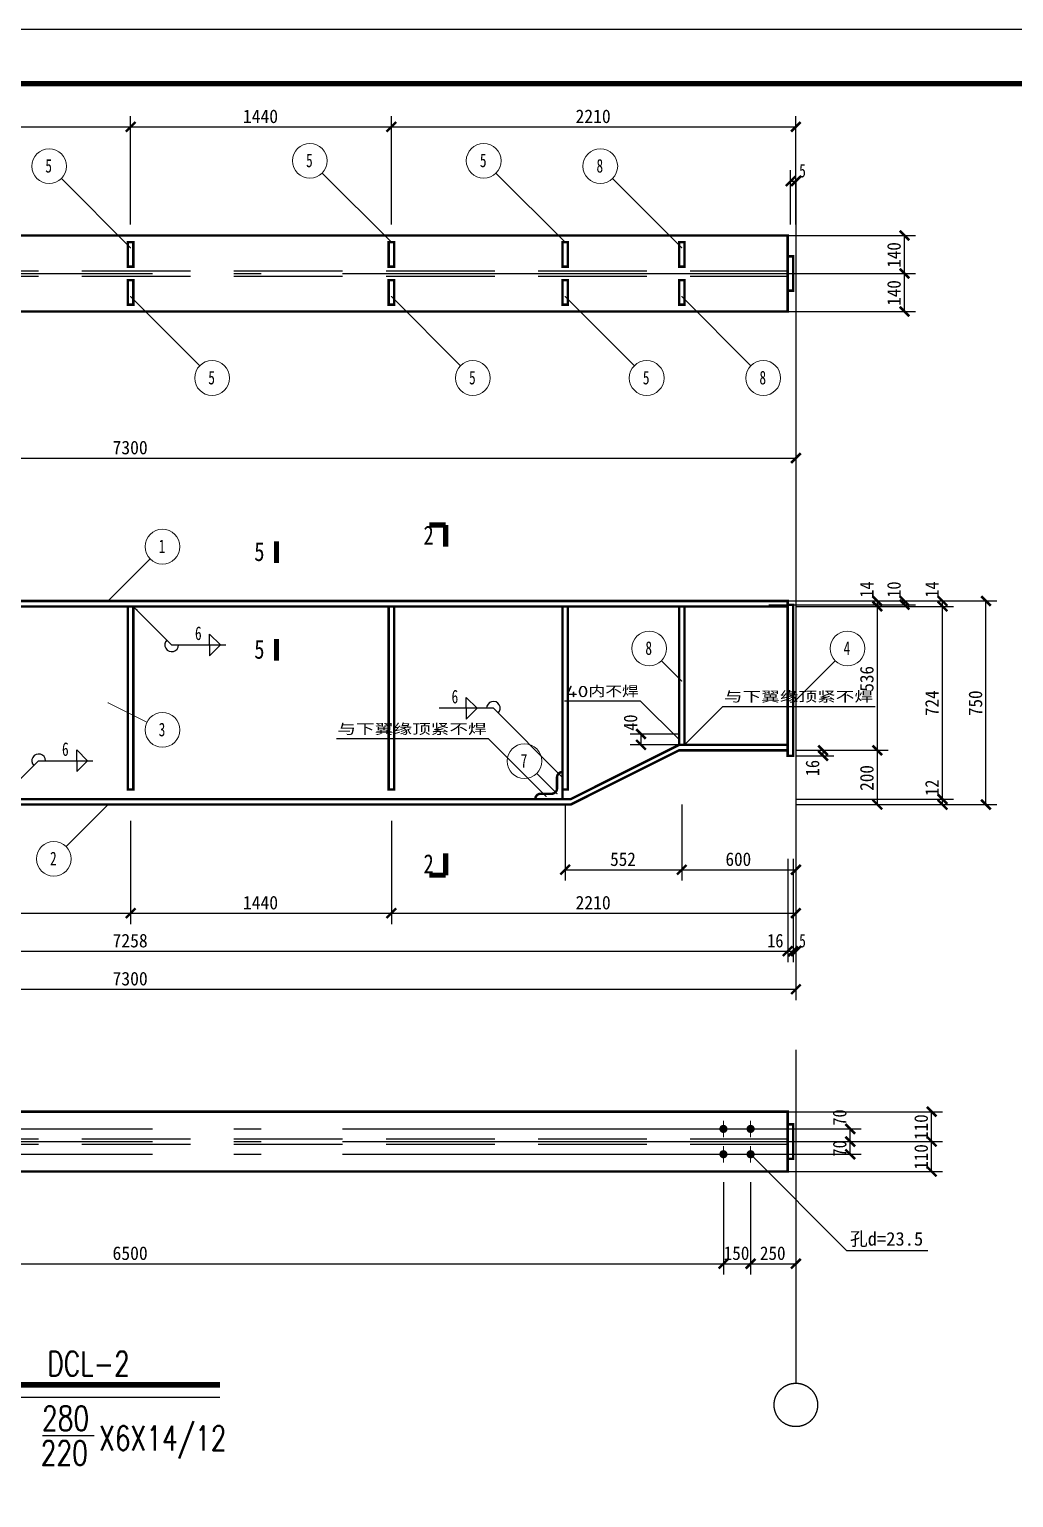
# Model space of a CAD drawing. Extents: x 69728788 to 150163257, y 20675998 to 43663798.
# Drawn here: x 75100099 to 75118218, y 20828958 to 20855997 of the extents above; entities that cross this region are included whole.
import ezdxf
from ezdxf.enums import TextEntityAlignment as Align

# ---------------------------------------------------------------- set-up
doc = ezdxf.new("R2010")
doc.units = 0
doc.header["$LTSCALE"] = 1000
doc.header["$MEASUREMENT"] = 0
doc.linetypes.add('2', pattern=[16, 12.5, -1.5, 0.5, -1.5])
doc.linetypes.add('5', pattern=[5.6, 2, -0.8, 2, -0.8])
doc.layers.get('0').update_dxf_attribs({"linetype": 'CONTINUOUS'})
for name, color, linetype in [('10', 7, 'CONTINUOUS'), ('320', 2, 'CONTINUOUS'), ('AXIS', 3, 'CONTINUOUS'), ('PUB_TITLE', 4, 'CONTINUOUS'), ('TC', 151, 'CONTINUOUS'), ('字符串标注', 253, 'CONTINUOUS'), ('尺寸标注', 253, 'CONTINUOUS'), ('焊缝标注', 253, 'CONTINUOUS'), ('螺栓孔标注', 253, 'CONTINUOUS'), ('详图符号', 253, '2')]:
    doc.layers.add(name, color=color, linetype=linetype)
doc.layers.add('图框外框__细线', color=9, linetype='CONTINUOUS', lineweight=18)
doc.layers.add('编号标注', color=9, linetype='CONTINUOUS', lineweight=18)
doc.styles.add('DIM_FONT', font='SIMPLEX.shx', dxfattribs={"width": 0.8})
doc.styles.add('PkpmHz', font='Pkpmeng', dxfattribs={"width": 0.7, "bigfont": 'hztxt'})

msp = doc.modelspace()

# ---------------------------------------------------------------- linework, layer by layer
at = {"color": 7, "linetype": 'Continuous', "lineweight": -3, "ltscale": 0.5}
msp.add_line((75100338.3, 20830099.5), (75101293.5, 20830099.5), dxfattribs=at)
at = {"layer": '10', "const_width": 95}
for points in [[(75107762.3, 20846870.8), (75107462.3, 20846870.8)], [(75107762.3, 20846870.8), (75107762.3, 20846470.8)], [(75104646.7, 20846570.8), (75104646.7, 20846170.8)], [(75104646.7, 20844370.8), (75104646.7, 20844770.8)], [(75107762.3, 20840420.8), (75107762.3, 20840820.8)], [(75107762.3, 20840420.8), (75107462.3, 20840420.8)]]:
    msp.add_lwpolyline(points, dxfattribs=at)
at = {"layer": '320', "color": 253, "linetype": '5'}
for p, q in [((75089865.7, 20851551.6), (75114059, 20851551.6)), ((75089865.7, 20851451.6), (75114059, 20851451.6)), ((75089865.7, 20835565.2), (75114059, 20835565.2)), ((75089865.7, 20835465.2), (75114059, 20835465.2))]:
    msp.add_line(p, q, dxfattribs=at)
at = {"layer": '320', "const_width": 45}
for points in [[(75089865.7, 20852201.6), (75114059, 20852201.6), (75114059, 20850801.6), (75089865.7, 20850801.6), (75089865.7, 20852201.6)], [(75101912.3, 20852076.6), (75102012.3, 20852076.6), (75102012.3, 20851626.6), (75101912.3, 20851626.6), (75101912.3, 20852076.6)], [(75106712.3, 20852076.6), (75106812.3, 20852076.6), (75106812.3, 20851626.6), (75106712.3, 20851626.6), (75106712.3, 20852076.6)], [(75109912.3, 20852076.6), (75110012.3, 20852076.6), (75110012.3, 20851626.6), (75109912.3, 20851626.6), (75109912.3, 20852076.6)], [(75112059, 20852076.6), (75112159, 20852076.6), (75112159, 20851626.6), (75112059, 20851626.6), (75112059, 20852076.6)], [(75114059, 20851818.3), (75114159, 20851818.3), (75114159, 20851184.9), (75114059, 20851184.9), (75114059, 20851818.3)], [(75101912.3, 20851376.6), (75102012.3, 20851376.6), (75102012.3, 20850926.6), (75101912.3, 20850926.6), (75101912.3, 20851376.6)], [(75106712.3, 20851376.6), (75106812.3, 20851376.6), (75106812.3, 20850926.6), (75106712.3, 20850926.6), (75106712.3, 20851376.6)], [(75109912.3, 20851376.6), (75110012.3, 20851376.6), (75110012.3, 20850926.6), (75109912.3, 20850926.6), (75109912.3, 20851376.6)], [(75112059, 20851376.6), (75112159, 20851376.6), (75112159, 20850926.6), (75112059, 20850926.6), (75112059, 20851376.6)], [(75089865.7, 20845470.8), (75114059, 20845470.8), (75114059, 20845370.8), (75089865.7, 20845370.8), (75089865.7, 20845470.8)], [(75101912.3, 20845370.8), (75102012.3, 20845370.8), (75102012.3, 20842000.8), (75101912.3, 20842000.8), (75101912.3, 20845370.8)], [(75106712.3, 20845370.8), (75106812.3, 20845370.8), (75106812.3, 20842000.8), (75106712.3, 20842000.8), (75106712.3, 20845370.8)], [(75109912.3, 20845370.8), (75110012.3, 20845370.8), (75110012.3, 20842000.8), (75109912.3, 20842000.8), (75109912.3, 20845370.8)], [(75112059, 20845370.8), (75112159, 20845370.8), (75112159, 20842820.8), (75112059, 20842820.8), (75112059, 20845370.8)], [(75114059, 20845400.8), (75114159, 20845400.8), (75114159, 20842620.8), (75114059, 20842620.8), (75114059, 20845400.8)], [(75089865.7, 20842820.8), (75091865.7, 20842820.8), (75093862.3, 20841820.8), (75110062.3, 20841820.8), (75112059, 20842820.8), (75114059, 20842820.8), (75114059, 20842720.8), (75112059, 20842720.8), (75110062.3, 20841720.8), (75093862.3, 20841720.8), (75091865.7, 20842720.8), (75089865.7, 20842720.8), (75089865.7, 20842820.8)], [(75089865.7, 20836065.2), (75114059, 20836065.2), (75114059, 20834965.2), (75089865.7, 20834965.2), (75089865.7, 20836065.2)], [(75114059, 20835831.9), (75114159, 20835831.9), (75114159, 20835198.5), (75114059, 20835198.5), (75114059, 20835831.9)]]:
    msp.add_lwpolyline(points, dxfattribs=at)
at = {"layer": 'AXIS', "color": 3}
msp.add_line((75098689.5, 20830808.8), (75103602.3, 20830808.8), dxfattribs=at)
at = {"layer": 'AXIS', "color": 3, "const_width": 100}
msp.add_lwpolyline([(75098676.6, 20831034.5), (75103608.2, 20831034.5)], dxfattribs=at)
at = {"layer": 'PUB_TITLE'}
msp.add_lwpolyline([(75041786, 20813997.1), (75130986, 20813997.1), (75130986, 20855997.1), (75041786, 20855997.1)], close=True, dxfattribs=at)
at = {"layer": 'PUB_TITLE', "const_width": 100}
msp.add_lwpolyline([(75044286, 20814997.1), (75129986, 20814997.1), (75129986, 20854997.1), (75044286, 20854997.1)], close=True, dxfattribs=at)
at = {"layer": '图框外框__细线', "const_width": 45}
for points in [[(75109912.3, 20842320.8, 0.4142136), (75109812.3, 20842220.8, 0.4142136)], [(75109712.3, 20841920.8, 0.4142136), (75109812.3, 20842020.8, 0.4142136)], [(75109512.3, 20841920.8, 0.4142136), (75109412.3, 20841820.8, 0.4142136)]]:
    msp.add_lwpolyline(points, format="xyb", dxfattribs=at)
at = {"layer": '图框外框__细线', "color": 2, "const_width": 45}
for points in [[(75109812.3, 20842020.8), (75109812.3, 20842220.8)], [(75109912.3, 20841820.8), (75109912.3, 20842320.8)], [(75109912.3, 20841820.8), (75109412.3, 20841820.8)], [(75109512.3, 20841920.8), (75109712.3, 20841920.8)]]:
    msp.add_lwpolyline(points, dxfattribs=at)
at = {"layer": '字符串标注'}
for p, q in [((75111351.9, 20843627.9), (75109951.9, 20843627.9)), ((75112059, 20842920.8), (75111351.9, 20843627.9)), ((75112159, 20842820.8), (75112866.1, 20843527.9)), ((75112866.1, 20843527.9), (75115666.1, 20843527.9)), ((75108551.7, 20842931.5), (75105751.7, 20842931.5)), ((75109612.3, 20841870.8), (75108551.7, 20842931.5))]:
    msp.add_line(p, q, dxfattribs=at)
at = {"layer": '字符串标注', "const_width": 10}
for points in [[(75112064, 20842920.8, 1), (75112054, 20842920.8, 1), (75112064, 20842920.8, 1)], [(75112164, 20842820.8, 1), (75112154, 20842820.8, 1), (75112164, 20842820.8, 1)], [(75109617.3, 20841870.8, 1), (75109607.3, 20841870.8, 1), (75109617.3, 20841870.8, 1)]]:
    msp.add_lwpolyline(points, format="xyb", dxfattribs=at)
at = {"layer": '尺寸标注'}
for p, q in [((75101962.3, 20852401.6), (75101962.3, 20854401.6)), ((75101962.3, 20852401.6), (75101962.3, 20854401.6)), ((75106762.3, 20852401.6), (75106762.3, 20854401.6)), ((75106762.3, 20852401.6), (75106762.3, 20854401.6)), ((75114209, 20852401.6), (75114209, 20854401.6)), ((75097162.3, 20854201.6), (75101962.3, 20854201.6)), ((75101962.3, 20854201.6), (75106762.3, 20854201.6)), ((75106762.3, 20854201.6), (75114209, 20854201.6)), ((75114112.3, 20852401.6), (75114112.3, 20853401.6)), ((75114112.3, 20852401.6), (75114112.3, 20853401.6)), ((75114209, 20852401.6), (75114209, 20853401.6)), ((75114112.3, 20853201.6), (75114209, 20853201.6)), ((75113709, 20852201.6), (75116409, 20852201.6)), ((75114009, 20852201.6), (75115909, 20852201.6)), ((75116209, 20851501.6), (75116209, 20852201.6)), ((75113709, 20851501.6), (75116409, 20851501.6)), ((75113709, 20851501.6), (75116409, 20851501.6)), ((75114009, 20851501.6), (75115909, 20851501.6)), ((75116209, 20850801.6), (75116209, 20851501.6)), ((75113709, 20850801.6), (75116409, 20850801.6)), ((75114209, 20850601.6), (75114209, 20847901.6)), ((75093562.3, 20848101.6), (75112109, 20848101.6)), ((75112109, 20848101.6), (75114209, 20848101.6)), ((75113709, 20845470.8), (75116409, 20845470.8)), ((75114209, 20845470.8), (75117109, 20845470.8)), ((75114209, 20845470.8), (75115909, 20845470.8)), ((75114709, 20845470.8), (75117909, 20845470.8)), ((75115709, 20845370.8), (75115709, 20845470.8)), ((75116209, 20845400.8), (75116209, 20845470.8)), ((75116909, 20845370.8), (75116909, 20845470.8)), ((75117709, 20841720.8), (75117709, 20845470.8)), ((75113709, 20845400.8), (75116409, 20845400.8)), ((75114209, 20845370.8), (75117109, 20845370.8)), ((75114209, 20845370.8), (75117109, 20845370.8)), ((75114209, 20845370.8), (75115909, 20845370.8)), ((75114209, 20845370.8), (75115909, 20845370.8)), ((75115709, 20842720.8), (75115709, 20845370.8)), ((75116909, 20841820.8), (75116909, 20845370.8)), ((75112059, 20843020.8), (75111159, 20843020.8)), ((75112059, 20842820.8), (75111159, 20842820.8)), ((75111359, 20842820.8), (75111359, 20843020.8)), ((75114209, 20842720.8), (75115909, 20842720.8)), ((75114209, 20842720.8), (75115909, 20842720.8)), ((75114209, 20842720.8), (75114909, 20842720.8)), ((75114209, 20842620.8), (75114909, 20842620.8)), ((75114709, 20842620.8), (75114709, 20842720.8)), ((75115709, 20841720.8), (75115709, 20842720.8)), ((75109962.3, 20841720.8), (75109962.3, 20840320.8)), ((75112109, 20841720.8), (75112109, 20840320.8)), ((75112109, 20841720.8), (75112109, 20840320.8)), ((75114209, 20841820.8), (75117109, 20841820.8)), ((75114209, 20841820.8), (75117109, 20841820.8)), ((75114209, 20841720.8), (75114209, 20840320.8)), ((75114209, 20841720.8), (75117109, 20841720.8)), ((75114209, 20841720.8), (75115909, 20841720.8)), ((75114709, 20841720.8), (75117909, 20841720.8)), ((75116909, 20841720.8), (75116909, 20841820.8)), ((75101962.3, 20841420.8), (75101962.3, 20839520.8)), ((75101962.3, 20841420.8), (75101962.3, 20839520.8)), ((75106762.3, 20841420.8), (75106762.3, 20839520.8)), ((75106762.3, 20841420.8), (75106762.3, 20839520.8)), ((75114209, 20841420.8), (75114209, 20839520.8)), ((75114059, 20840720.8), (75114059, 20838820.8)), ((75114059, 20840720.8), (75114059, 20838820.8)), ((75114159, 20840720.8), (75114159, 20838820.8)), ((75114159, 20840720.8), (75114159, 20838820.8)), ((75114209, 20840720.8), (75114209, 20838820.8)), ((75109962.3, 20840520.8), (75112109, 20840520.8)), ((75112109, 20840520.8), (75114209, 20840520.8)), ((75114209, 20840020.8), (75114209, 20838120.8)), ((75097162.3, 20839720.8), (75101962.3, 20839720.8)), ((75101962.3, 20839720.8), (75106762.3, 20839720.8)), ((75106762.3, 20839720.8), (75114209, 20839720.8)), ((75089865.7, 20839020.8), (75114059, 20839020.8)), ((75114059, 20839020.8), (75114159, 20839020.8)), ((75114159, 20839020.8), (75114209, 20839020.8)), ((75089715.7, 20838320.8), (75114209, 20838320.8)), ((75113809, 20836065.2), (75116909, 20836065.2)), ((75116709, 20835515.2), (75116709, 20836065.2)), ((75113709, 20835748.5), (75115409, 20835748.5)), ((75115209, 20835515.2), (75115209, 20835748.5)), ((75113709, 20835515.2), (75115409, 20835515.2)), ((75113709, 20835515.2), (75115409, 20835515.2)), ((75113809, 20835515.2), (75116909, 20835515.2)), ((75113809, 20835515.2), (75116909, 20835515.2)), ((75115209, 20835281.9), (75115209, 20835515.2)), ((75116709, 20834965.2), (75116709, 20835515.2)), ((75113709, 20835281.9), (75115409, 20835281.9)), ((75113809, 20834965.2), (75116909, 20834965.2)), ((75112875.7, 20834765.2), (75112875.7, 20833065.2)), ((75112875.7, 20834765.2), (75112875.7, 20833065.2)), ((75113375.7, 20834765.2), (75113375.7, 20833065.2)), ((75113375.7, 20834765.2), (75113375.7, 20833065.2)), ((75114209, 20834765.2), (75114209, 20833065.2)), ((75091049, 20833265.2), (75112875.7, 20833265.2)), ((75112875.7, 20833265.2), (75113375.7, 20833265.2)), ((75113375.7, 20833265.2), (75114209, 20833265.2))]:
    msp.add_line(p, q, dxfattribs=at)
at = {"layer": '尺寸标注', "const_width": 45}
for points in [[(75101874, 20854113.2), (75102050.7, 20854290)], [(75101874, 20854113.2), (75102050.7, 20854290)], [(75106674, 20854113.2), (75106850.7, 20854290)], [(75106674, 20854113.2), (75106850.7, 20854290)], [(75114120.6, 20854113.2), (75114297.4, 20854290)], [(75114024, 20853113.2), (75114200.7, 20853290)], [(75114024, 20853113.2), (75114200.7, 20853290)], [(75114120.6, 20853113.2), (75114297.4, 20853290)], [(75116120.6, 20852290), (75116297.4, 20852113.2)], [(75116120.6, 20851590), (75116297.4, 20851413.2)], [(75116120.6, 20851590), (75116297.4, 20851413.2)], [(75116120.6, 20850890), (75116297.4, 20850713.2)], [(75114120.6, 20848013.2), (75114297.4, 20848190)], [(75115620.6, 20845559.2), (75115797.4, 20845382.4)], [(75115620.6, 20845459.2), (75115797.4, 20845282.4)], [(75115620.6, 20845459.2), (75115797.4, 20845282.4)], [(75116120.6, 20845559.2), (75116297.4, 20845382.4)], [(75116120.6, 20845489.2), (75116297.4, 20845312.4)], [(75116820.6, 20845559.2), (75116997.4, 20845382.4)], [(75116820.6, 20845459.2), (75116997.4, 20845282.4)], [(75116820.6, 20845459.2), (75116997.4, 20845282.4)], [(75117620.6, 20845559.2), (75117797.4, 20845382.4)], [(75111270.6, 20843109.2), (75111447.4, 20842932.4)], [(75111270.6, 20842909.2), (75111447.4, 20842732.4)], [(75114620.6, 20842809.2), (75114797.4, 20842632.4)], [(75115620.6, 20842809.2), (75115797.4, 20842632.4)], [(75115620.6, 20842809.2), (75115797.4, 20842632.4)], [(75114620.6, 20842709.2), (75114797.4, 20842532.4)], [(75115620.6, 20841809.2), (75115797.4, 20841632.4)], [(75116820.6, 20841909.2), (75116997.4, 20841732.4)], [(75116820.6, 20841909.2), (75116997.4, 20841732.4)], [(75116820.6, 20841809.2), (75116997.4, 20841632.4)], [(75117620.6, 20841809.2), (75117797.4, 20841632.4)], [(75109874, 20840432.4), (75110050.7, 20840609.2)], [(75112020.6, 20840432.4), (75112197.4, 20840609.2)], [(75112020.6, 20840432.4), (75112197.4, 20840609.2)], [(75114120.6, 20840432.4), (75114297.4, 20840609.2)], [(75101874, 20839632.4), (75102050.7, 20839809.2)], [(75101874, 20839632.4), (75102050.7, 20839809.2)], [(75106674, 20839632.4), (75106850.7, 20839809.2)], [(75106674, 20839632.4), (75106850.7, 20839809.2)], [(75114120.6, 20839632.4), (75114297.4, 20839809.2)], [(75113970.6, 20838932.4), (75114147.4, 20839109.2)], [(75113970.6, 20838932.4), (75114147.4, 20839109.2)], [(75114070.6, 20838932.4), (75114247.4, 20839109.2)], [(75114070.6, 20838932.4), (75114247.4, 20839109.2)], [(75114120.6, 20838932.4), (75114297.4, 20839109.2)], [(75114120.6, 20838232.4), (75114297.4, 20838409.2)], [(75116620.6, 20836153.6), (75116797.4, 20835976.8)], [(75115120.6, 20835836.9), (75115297.4, 20835660.1)], [(75115120.6, 20835603.6), (75115297.4, 20835426.8)], [(75115120.6, 20835603.6), (75115297.4, 20835426.8)], [(75116620.6, 20835603.6), (75116797.4, 20835426.8)], [(75116620.6, 20835603.6), (75116797.4, 20835426.8)], [(75115120.6, 20835370.3), (75115297.4, 20835193.5)], [(75116620.6, 20835053.6), (75116797.4, 20834876.8)], [(75112787.3, 20833176.8), (75112964.1, 20833353.6)], [(75112787.3, 20833176.8), (75112964.1, 20833353.6)], [(75113287.3, 20833176.8), (75113464.1, 20833353.6)], [(75113287.3, 20833176.8), (75113464.1, 20833353.6)], [(75114120.6, 20833176.8), (75114297.4, 20833353.6)]]:
    msp.add_lwpolyline(points, dxfattribs=at)
at = {"layer": '焊缝标注'}
for p, q in [((75102012.3, 20845370.8), (75102717.5, 20844661.8)), ((75102717.5, 20844661.8), (75103717.5, 20844661.8)), ((75103417.5, 20844861.8), (75103617.5, 20844661.8)), ((75103417.5, 20844661.8), (75103417.5, 20844861.8)), ((75103417.5, 20844461.8), (75103617.5, 20844661.8)), ((75103417.5, 20844661.8), (75103417.5, 20844461.8)), ((75108341.1, 20843495.1), (75108141.1, 20843695.1)), ((75108141.1, 20843495.1), (75108141.1, 20843695.1)), ((75108641.1, 20843495.1), (75107641.1, 20843495.1)), ((75108341.1, 20843495.1), (75108141.1, 20843295.1)), ((75108141.1, 20843495.1), (75108141.1, 20843295.1)), ((75109912.3, 20842220.8), (75108641.1, 20843495.1)), ((75099562.3, 20841820.8), (75100269.7, 20842527.7)), ((75100269.7, 20842527.7), (75101269.7, 20842527.7)), ((75100969.7, 20842727.7), (75101169.7, 20842527.7)), ((75100969.7, 20842527.7), (75100969.7, 20842727.7)), ((75100969.7, 20842327.7), (75101169.7, 20842527.7)), ((75100969.7, 20842527.7), (75100969.7, 20842327.7))]:
    msp.add_line(p, q, dxfattribs=at)
at = {"layer": '焊缝标注', "const_width": 75}
for points in [[(75112913.2, 20835748.5, 1), (75112838.2, 20835748.5, 1), (75112913.2, 20835748.5, 1)], [(75112913.2, 20835748.5, 1), (75112838.2, 20835748.5, 1), (75112913.2, 20835748.5, 1)], [(75113413.2, 20835748.5, 1), (75113338.2, 20835748.5, 1), (75113413.2, 20835748.5, 1)], [(75113413.2, 20835748.5, 1), (75113338.2, 20835748.5, 1), (75113413.2, 20835748.5, 1)], [(75112913.2, 20835281.9, 1), (75112838.2, 20835281.9, 1), (75112913.2, 20835281.9, 1)], [(75112913.2, 20835281.9, 1), (75112838.2, 20835281.9, 1), (75112913.2, 20835281.9, 1)], [(75113413.2, 20835281.9, 1), (75113338.2, 20835281.9, 1), (75113413.2, 20835281.9, 1)], [(75113413.2, 20835281.9, 1), (75113338.2, 20835281.9, 1), (75113413.2, 20835281.9, 1)]]:
    msp.add_lwpolyline(points, format="xyb", dxfattribs=at)
at = {"layer": '焊缝标注'}
for centre, start, end in [((75102717.5, 20844661.8), 134.84034, 0), ((75108641.1, 20843495.1), 314.93155, 180), ((75100269.7, 20842527.7), 0, 224.97719)]:
    msp.add_arc(centre, 125, start, end, dxfattribs=at)
for points in [[(75102012.3, 20845370.8), (75102072.2, 20845289.3), (75102093.5, 20845310.5)], [(75109912.3, 20842220.8), (75109852.3, 20842302.2), (75109831.1, 20842281)]]:
    msp.add_solid(points, dxfattribs=at)
at = {"layer": '编号标注'}
for p, q in [((75106762.3, 20852076.6), (75105488.6, 20853350.3)), ((75109962.3, 20852076.6), (75108688.6, 20853350.3)), ((75101962.3, 20851976.6), (75100688.6, 20853250.3)), ((75112109, 20851976.6), (75110835.3, 20853250.3)), ((75101962.3, 20851076.6), (75103236.1, 20849802.9)), ((75106762.3, 20851076.6), (75108036.1, 20849802.9)), ((75109962.3, 20851076.6), (75111236.1, 20849802.9)), ((75112109, 20851076.6), (75113382.7, 20849802.9)), ((75101549, 20845470.8), (75102322.7, 20846244.6)), ((75112109, 20843995.8), (75111735.3, 20844369.6)), ((75114159, 20843595.8), (75114932.7, 20844369.6)), ((75101549, 20843595.8), (75102262.8, 20843238.9)), ((75109812.3, 20841920.8), (75109438.6, 20842294.6)), ((75101549, 20841720.8), (75100775.3, 20840947.1)), ((75112725.7, 20835748.5), (75113025.7, 20835748.5)), ((75112875.7, 20835898.5), (75112875.7, 20835598.5)), ((75113225.7, 20835748.5), (75113525.7, 20835748.5)), ((75113375.7, 20835898.5), (75113375.7, 20835598.5)), ((75112725.7, 20835281.9), (75113025.7, 20835281.9)), ((75112875.7, 20835431.9), (75112875.7, 20835131.9)), ((75113225.7, 20835281.9), (75113525.7, 20835281.9)), ((75113375.7, 20835431.9), (75113375.7, 20835131.9))]:
    msp.add_line(p, q, dxfattribs=at)
at = {"layer": '编号标注', "const_width": 10}
for points in [[(75101967.3, 20851976.6, 1), (75101957.3, 20851976.6, 1), (75101967.3, 20851976.6, 1)], [(75106767.3, 20852076.6, 1), (75106757.3, 20852076.6, 1), (75106767.3, 20852076.6, 1)], [(75109967.3, 20852076.6, 1), (75109957.3, 20852076.6, 1), (75109967.3, 20852076.6, 1)], [(75112114, 20851976.6, 1), (75112104, 20851976.6, 1), (75112114, 20851976.6, 1)], [(75101967.3, 20851076.6, 1), (75101957.3, 20851076.6, 1), (75101967.3, 20851076.6, 1)], [(75106767.3, 20851076.6, 1), (75106757.3, 20851076.6, 1), (75106767.3, 20851076.6, 1)], [(75109967.3, 20851076.6, 1), (75109957.3, 20851076.6, 1), (75109967.3, 20851076.6, 1)], [(75112114, 20851076.6, 1), (75112104, 20851076.6, 1), (75112114, 20851076.6, 1)], [(75101554, 20845470.8, 1), (75101544, 20845470.8, 1), (75101554, 20845470.8, 1)], [(75112114, 20843995.8, 1), (75112104, 20843995.8, 1), (75112114, 20843995.8, 1)], [(75101554, 20843595.8, 1), (75101544, 20843595.8, 1), (75101554, 20843595.8, 1)], [(75114164, 20843595.8, 1), (75114154, 20843595.8, 1), (75114164, 20843595.8, 1)], [(75101554, 20841720.8, 1), (75101544, 20841720.8, 1), (75101554, 20841720.8, 1)], [(75109817.3, 20841920.8, 1), (75109807.3, 20841920.8, 1), (75109817.3, 20841920.8, 1)]]:
    msp.add_lwpolyline(points, format="xyb", dxfattribs=at)
at = {"layer": '编号标注'}
for centre in [(75105262.3, 20853576.6), (75108462.3, 20853576.6), (75100462.3, 20853476.6), (75110609, 20853476.6), (75103462.3, 20849576.6), (75108262.3, 20849576.6), (75111462.3, 20849576.6), (75113609, 20849576.6), (75102549, 20846470.8), (75111509, 20844595.8), (75115159, 20844595.8), (75102549, 20843095.8), (75109212.3, 20842520.8), (75100549, 20840720.8)]:
    msp.add_circle(centre, 320, dxfattribs=at)
at = {"layer": '螺栓孔标注'}
for p, q in [((75113375.7, 20835281.9), (75115138.5, 20833509.2)), ((75115138.5, 20833509.2), (75116638.5, 20833509.2))]:
    msp.add_line(p, q, dxfattribs=at)
at = {"layer": '螺栓孔标注', "const_width": 10}
msp.add_lwpolyline([(75113380.7, 20835281.9, 1), (75113370.7, 20835281.9, 1), (75113380.7, 20835281.9, 1)], format="xyb", dxfattribs=at)
at = {"layer": '详图符号'}
for p, q in [((75114209, 20853201.6), (75114209, 20831065.2)), ((75089865.7, 20851501.6), (75114059, 20851501.6)), ((75089865.7, 20835748.5), (75114059, 20835748.5)), ((75089865.7, 20835515.2), (75114059, 20835515.2)), ((75089865.7, 20835281.9), (75114059, 20835281.9))]:
    msp.add_line(p, q, dxfattribs=at)
msp.add_circle((75114209, 20830665.2), 400, dxfattribs=at)

# ---------------------------------------------------------------- texts
at = {"layer": '10'}
for s, width, p, p2 in [('2', 1.002865, (75107354.3, 20846506.3), (75107543.3, 20846506.3)), ('5', 1.002857, (75104238.7, 20846206.3), (75104427.7, 20846206.3)), ('5', 1.002857, (75104238.7, 20844406.3), (75104427.7, 20844406.3)), ('2', 1.002865, (75107354.3, 20840456.3), (75107543.3, 20840456.3))]:
    msp.add_text(s, height=350, dxfattribs=dict(at, width=width)).set_placement(p, p2, align=Align.FIT)
at = {"layer": 'TC', "color": 7, "style": 'DIM_FONT', "width": 0.75}
for s, p in [('DCL-2', (75100428.6, 20831201.1)), ('280', (75100330.7, 20830194)), ('X6X14/12', (75101383.4, 20829828.7)), ('220', (75100307.9, 20829554.7))]:
    msp.add_text(s, height=450, dxfattribs=at).set_placement(p)
at = {"layer": '尺寸标注'}
for s, width, p, p2 in [('1440', 0.962001, (75104029.8, 20854271.6), (75104677.3, 20854271.6)), ('2210', 0.962005, (75110153.2, 20854271.6), (75110800.7, 20854271.6)), ('5', 0.910005, (75114270.3, 20853271.6), (75114392.8, 20853271.6)), ('7300', 0.910001, (75101629.8, 20848171.6), (75102277.3, 20848171.6)), ('552', 0.910007, (75110790.7, 20840590.8), (75111263.2, 20840590.8)), ('600', 0.910001, (75112914, 20840590.8), (75113386.5, 20840590.8)), ('1440', 0.962001, (75104029.8, 20839790.8), (75104677.3, 20839790.8)), ('2210', 0.962005, (75110153.2, 20839790.8), (75110800.7, 20839790.8)), ('7258', 0.910001, (75101629.8, 20839090.8), (75102277.3, 20839090.8)), ('16', 1.066899, (75113682.8, 20839090.8), (75113980.3, 20839090.8)), ('5', 0.910005, (75114270.3, 20839090.8), (75114392.8, 20839090.8)), ('7300', 0.910001, (75101629.8, 20838390.8), (75102277.3, 20838390.8)), ('6500', 0.910001, (75101629.8, 20833335.2), (75102277.3, 20833335.2)), ('150', 0.982795, (75112880.7, 20833335.2), (75113353.2, 20833335.2)), ('250', 0.910007, (75113547.3, 20833335.2), (75114019.8, 20833335.2))]:
    msp.add_text(s, height=250, dxfattribs=dict(at, width=width)).set_placement(p, p2, align=Align.FIT)
for s, width, p, p2 in [('140', 0.982801, (75116139, 20851606.6), (75116139, 20852079.1)), ('140', 0.982801, (75116139, 20850906.6), (75116139, 20851379.1)), ('14', 0.998067, (75115639, 20845532.1), (75115639, 20845829.6)), ('10', 1.031335, (75116139, 20845532.1), (75116139, 20845829.6)), ('14', 0.998067, (75116839, 20845532.1), (75116839, 20845829.6)), ('536', 0.927171, (75115639, 20843800.8), (75115639, 20844273.3)), ('724', 0.893456, (75116839, 20843350.8), (75116839, 20843823.3)), ('750', 0.910001, (75117639, 20843350.8), (75117639, 20843823.3)), ('40', 0.910002, (75111289, 20843082.1), (75111289, 20843379.6)), ('16', 1.066899, (75114639, 20842244.6), (75114639, 20842542.1)), ('200', 0.910001, (75115639, 20841975.8), (75115639, 20842448.3)), ('12', 1.031335, (75116839, 20841882.1), (75116839, 20842179.6)), ('70', 0.910002, (75115139, 20835809.8), (75115139, 20836107.3)), ('110', 1.068269, (75116639, 20835545.2), (75116639, 20836017.7)), ('70', 0.909993, (75115139, 20835241), (75115139, 20835538.5)), ('110', 1.068269, (75116639, 20834995.2), (75116639, 20835467.7))]:
    msp.add_text(s, height=250, rotation=90, dxfattribs=dict(at, width=width)).set_placement(p, p2, align=Align.FIT)
at = {"layer": '焊缝标注'}
for width, p, p2 in [(0.980005, (75103147.5, 20844751.8), (75103270, 20844751.8)), (0.980029, (75107871.1, 20843585.1), (75107993.6, 20843585.1)), (0.980005, (75100699.7, 20842617.7), (75100822.2, 20842617.7))]:
    msp.add_text('6', height=250, dxfattribs=dict(at, width=width)).set_placement(p, p2, align=Align.FIT)
at = {"layer": '焊缝标注', "style": 'PkpmHz'}
for s, width, p, p2 in [('40内不焊', 1.438805, (75109969.4, 20843697.9), (75111316.9, 20843697.9)), ('与下翼缘顶紧不焊', 1.651674, (75112883.6, 20843597.9), (75115631.1, 20843597.9)), ('与下翼缘顶紧不焊', 1.651673, (75105769.2, 20843001.5), (75108516.7, 20843001.5))]:
    msp.add_text(s, height=210, dxfattribs=dict(at, width=width)).set_placement(p, p2, align=Align.FIT)
at = {"layer": '编号标注'}
for s, width, p, p2 in [('5', 0.910005, (75100392.3, 20853359.1), (75100514.8, 20853359.1)), ('5', 0.910005, (75105192.3, 20853459.1), (75105314.8, 20853459.1)), ('5', 0.910027, (75108392.3, 20853459.1), (75108514.8, 20853459.1)), ('8', 0.910005, (75110539, 20853359.1), (75110661.5, 20853359.1)), ('5', 0.910005, (75103392.3, 20849459.1), (75103514.8, 20849459.1)), ('5', 0.910027, (75108192.3, 20849459.1), (75108314.8, 20849459.1)), ('5', 0.910027, (75111392.3, 20849459.1), (75111514.8, 20849459.1)), ('8', 0.910005, (75113539, 20849459.1), (75113661.5, 20849459.1)), ('1', 2.548013, (75102479, 20846353.3), (75102601.5, 20846353.3)), ('8', 0.910005, (75111439, 20844478.3), (75111561.5, 20844478.3)), ('4', 0.849338, (75115089, 20844478.3), (75115211.5, 20844478.3)), ('3', 0.910005, (75102479, 20842978.3), (75102601.5, 20842978.3)), ('7', 0.910027, (75109142.3, 20842403.3), (75109264.8, 20842403.3)), ('2', 0.910005, (75100479, 20840603.3), (75100601.5, 20840603.3))]:
    msp.add_text(s, height=250, dxfattribs=dict(at, width=width)).set_placement(p, p2, align=Align.FIT)
at = {"layer": '螺栓孔标注', "width": 1.103465}
msp.add_text('孔d=23.5', height=250, dxfattribs=at).set_placement((75115206, 20833599.2), (75116553.5, 20833599.2), align=Align.FIT)

doc.saveas('drawing.dxf')
